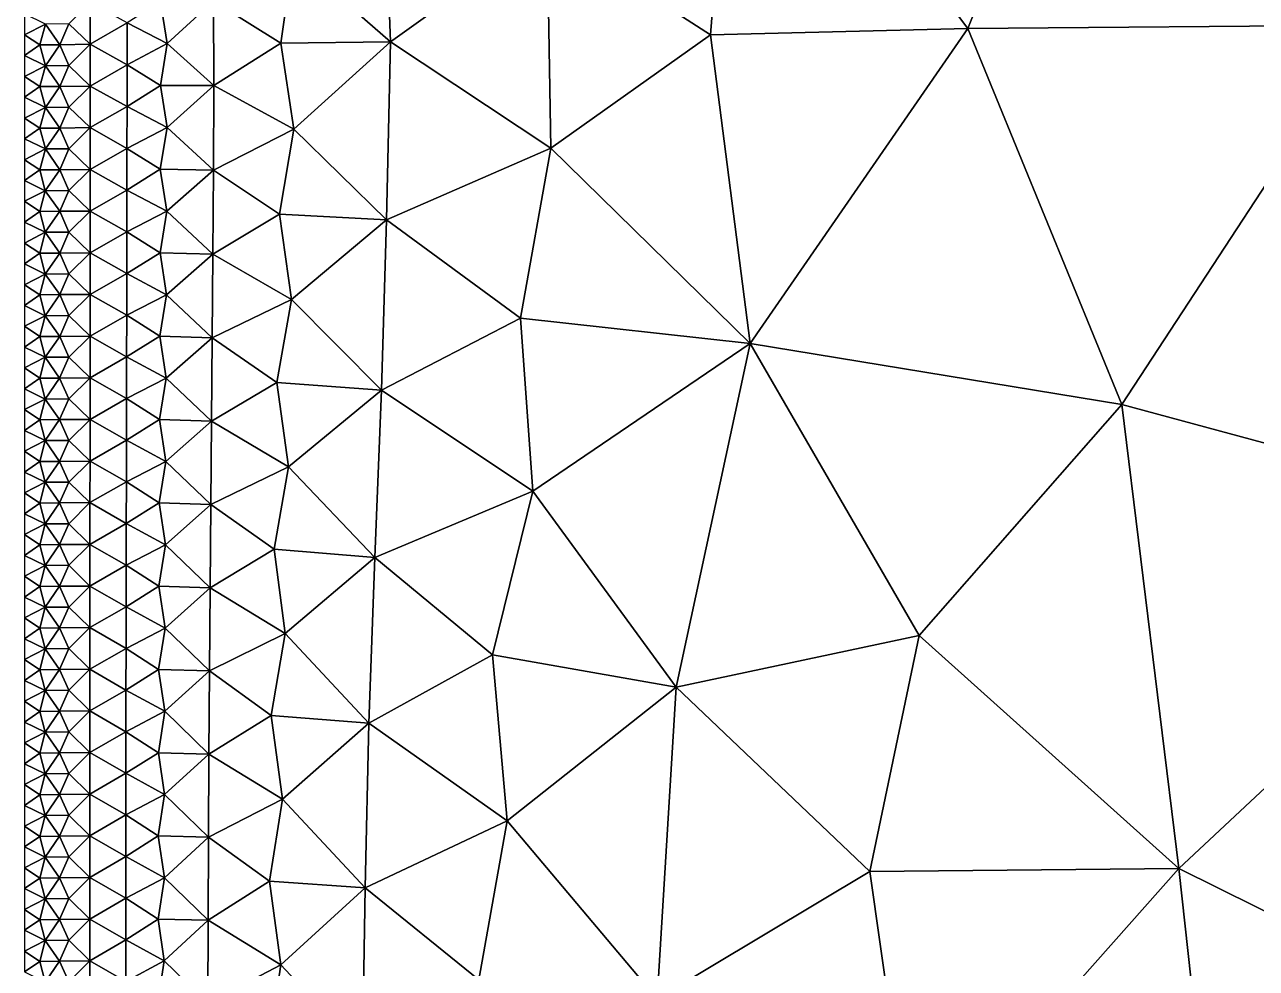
# Model space of a CAD drawing. Header units: metres. Extents: x 2 to 72, y -280 to 0.
# Drawn here: x 2 to 13.84, y -205.11 to -196.04 of the extents above; entities that cross this region are included whole.
import ezdxf

# ---------------------------------------------------------------- set-up
doc = ezdxf.new("R2010")
doc.units = ezdxf.units.M

msp = doc.modelspace()

# ---------------------------------------------------------------- linework, layer by layer
at = {"layer": 'layer', "color": 0}
for points in [[(14.9322, -196.042), (16.9079, -191.224), (12.5591, -192.328)], [(11.0643, -196.074), (12.5591, -192.328), (8.82858, -193.111)], [(14.9322, -196.042), (12.5591, -192.328), (11.0643, -196.074)], [(8.82858, -193.111), (7.02129, -195.121), (8.59318, -196.135)], [(11.0643, -196.074), (8.82858, -193.111), (8.59318, -196.135)], [(5.45142, -194.495), (4.58234, -195.384), (5.51823, -196.202)], [(5.45142, -194.495), (5.51823, -196.202), (7.02129, -195.121)], [(7.02129, -195.121), (5.51823, -196.202), (7.05792, -197.224)], [(7.02129, -195.121), (7.05792, -197.224), (8.59318, -196.135)], [(4.58234, -195.384), (3.81693, -195.81), (4.46282, -196.213)], [(4.58234, -195.384), (4.46282, -196.213), (5.51823, -196.202)], [(3.30539, -195.816), (2.98454, -196.02), (3.36963, -196.218)], [(3.30539, -195.816), (3.36963, -196.218), (3.81693, -195.81)], [(3.81693, -195.81), (3.36963, -196.218), (3.81798, -196.622)], [(3.81693, -195.81), (3.81798, -196.622), (4.46282, -196.213)], [(2, -195.933), (2, -196.133), (2.19907, -196.03)], [(2.63102, -195.824), (2.42622, -196.027), (2.63106, -196.225)], [(2.63102, -195.824), (2.63106, -196.225), (2.98454, -196.02)], [(2.19907, -196.03), (2, -196.133), (2.14678, -196.231)], [(2.19907, -196.03), (2.14678, -196.231), (2.33736, -196.229)], [(2.19907, -196.03), (2.33736, -196.229), (2.42622, -196.027)], [(2.42622, -196.027), (2.33736, -196.229), (2.63106, -196.225)], [(2.98454, -196.02), (2.63106, -196.225), (2.98456, -196.422)], [(2.98454, -196.02), (2.98456, -196.422), (3.36963, -196.218)], [(12.5449, -199.686), (14.9322, -196.042), (11.0643, -196.074)], [(16.6729, -200.801), (14.9322, -196.042), (12.5449, -199.686)], [(2, -196.133), (2, -196.333), (2.14678, -196.231)], [(8.59318, -196.135), (7.05792, -197.224), (8.97378, -199.099)], [(8.97378, -199.099), (11.0643, -196.074), (8.59318, -196.135)], [(12.5449, -199.686), (11.0643, -196.074), (8.97378, -199.099)], [(2.14678, -196.231), (2, -196.333), (2.19906, -196.431)], [(2.14678, -196.231), (2.19906, -196.431), (2.33736, -196.229)], [(2.33736, -196.229), (2.19906, -196.431), (2.42621, -196.428)], [(2.33736, -196.229), (2.42621, -196.428), (2.63106, -196.225)], [(2.63106, -196.225), (2.42621, -196.428), (2.631, -196.626)], [(2.63106, -196.225), (2.631, -196.626), (2.98456, -196.422)], [(3.36963, -196.218), (2.98456, -196.422), (3.3056, -196.621)], [(3.36963, -196.218), (3.3056, -196.621), (3.81798, -196.622)], [(4.46282, -196.213), (3.81798, -196.622), (4.58876, -197.04)], [(4.46282, -196.213), (4.58876, -197.04), (5.51823, -196.202)], [(5.51823, -196.202), (4.58876, -197.04), (5.47976, -197.913)], [(5.51823, -196.202), (5.47976, -197.913), (7.05792, -197.224)], [(2, -196.333), (2, -196.533), (2.19906, -196.431)], [(2.19906, -196.431), (2, -196.533), (2.14676, -196.631)], [(2.19906, -196.431), (2.14676, -196.631), (2.33734, -196.629)], [(2.19906, -196.431), (2.33734, -196.629), (2.42621, -196.428)], [(2.42621, -196.428), (2.33734, -196.629), (2.631, -196.626)], [(2.98456, -196.422), (2.631, -196.626), (2.98433, -196.823)], [(2.98456, -196.422), (2.98433, -196.823), (3.3056, -196.621)], [(2, -196.533), (2, -196.733), (2.14676, -196.631)], [(2.14676, -196.631), (2, -196.733), (2.19904, -196.831)], [(2.14676, -196.631), (2.19904, -196.831), (2.33734, -196.629)], [(2.33734, -196.629), (2.19904, -196.831), (2.42615, -196.828)], [(2.33734, -196.629), (2.42615, -196.828), (2.631, -196.626)], [(2.631, -196.626), (2.42615, -196.828), (2.63085, -197.026)], [(2.631, -196.626), (2.63085, -197.026), (2.98433, -196.823)], [(3.3056, -196.621), (2.98433, -196.823), (3.36891, -197.024)], [(3.3056, -196.621), (3.36891, -197.024), (3.81798, -196.622)], [(3.81798, -196.622), (3.36891, -197.024), (3.81484, -197.433)], [(3.81798, -196.622), (3.81484, -197.433), (4.58876, -197.04)], [(2, -196.733), (2, -196.934), (2.19904, -196.831)], [(2.19904, -196.831), (2, -196.934), (2.14674, -197.032)], [(2.19904, -196.831), (2.14674, -197.032), (2.33727, -197.03)], [(2.19904, -196.831), (2.33727, -197.03), (2.42615, -196.828)], [(2.42615, -196.828), (2.33727, -197.03), (2.63085, -197.026)], [(2.98433, -196.823), (2.63085, -197.026), (2.98391, -197.225)], [(2.98433, -196.823), (2.98391, -197.225), (3.36891, -197.024)], [(2, -196.934), (2, -197.134), (2.14674, -197.032)], [(2.14674, -197.032), (2, -197.134), (2.199, -197.231)], [(2.14674, -197.032), (2.199, -197.231), (2.33727, -197.03)], [(2.33727, -197.03), (2.199, -197.231), (2.42605, -197.229)], [(2.33727, -197.03), (2.42605, -197.229), (2.63085, -197.026)], [(2.63085, -197.026), (2.42605, -197.229), (2.63062, -197.427)], [(2.63085, -197.026), (2.63062, -197.427), (2.98391, -197.225)], [(3.36891, -197.024), (2.98391, -197.225), (3.30411, -197.426)], [(3.36891, -197.024), (3.30411, -197.426), (3.81484, -197.433)], [(4.58876, -197.04), (3.81484, -197.433), (4.44947, -197.858)], [(4.58876, -197.04), (4.44947, -197.858), (5.47976, -197.913)], [(2, -197.134), (2, -197.334), (2.199, -197.231)], [(2.199, -197.231), (2, -197.334), (2.14671, -197.432)], [(2.199, -197.231), (2.14671, -197.432), (2.33719, -197.43)], [(2.199, -197.231), (2.33719, -197.43), (2.42605, -197.229)], [(2.42605, -197.229), (2.33719, -197.43), (2.63062, -197.427)], [(2.98391, -197.225), (2.63062, -197.427), (2.9833, -197.626)], [(2.98391, -197.225), (2.9833, -197.626), (3.30411, -197.426)], [(7.05792, -197.224), (5.47976, -197.913), (6.76532, -198.857)], [(7.05792, -197.224), (6.76532, -198.857), (8.97378, -199.099)], [(2, -197.334), (2, -197.534), (2.14671, -197.432)], [(2.14671, -197.432), (2, -197.534), (2.19894, -197.632)], [(2.14671, -197.432), (2.19894, -197.632), (2.33719, -197.43)], [(2.33719, -197.43), (2.19894, -197.632), (2.42592, -197.629)], [(2.33719, -197.43), (2.42592, -197.629), (2.63062, -197.427)], [(2.63062, -197.427), (2.42592, -197.629), (2.63034, -197.828)], [(2.63062, -197.427), (2.63034, -197.828), (2.9833, -197.626)], [(3.30411, -197.426), (2.9833, -197.626), (3.36661, -197.829)], [(3.30411, -197.426), (3.36661, -197.829), (3.81484, -197.433)], [(3.81484, -197.433), (3.36661, -197.829), (3.8094, -198.241)], [(3.81484, -197.433), (3.8094, -198.241), (4.44947, -197.858)], [(2, -197.534), (2, -197.734), (2.19894, -197.632)], [(2.19894, -197.632), (2, -197.734), (2.14667, -197.833)], [(2.19894, -197.632), (2.14667, -197.833), (2.33709, -197.83)], [(2.19894, -197.632), (2.33709, -197.83), (2.42592, -197.629)], [(2.42592, -197.629), (2.33709, -197.83), (2.63034, -197.828)], [(2.9833, -197.626), (2.63034, -197.828), (2.98265, -198.027)], [(2.9833, -197.626), (2.98265, -198.027), (3.36661, -197.829)], [(2, -197.734), (2, -197.934), (2.14667, -197.833)], [(2.14667, -197.833), (2.19889, -198.032), (2.33709, -197.83)], [(2.33709, -197.83), (2.19889, -198.032), (2.42578, -198.03)], [(2.33709, -197.83), (2.42578, -198.03), (2.63034, -197.828)], [(2.63034, -197.828), (2.42578, -198.03), (2.63004, -198.228)], [(2.63034, -197.828), (2.63004, -198.228), (2.98265, -198.027)], [(3.36661, -197.829), (2.98265, -198.027), (3.30172, -198.229)], [(3.36661, -197.829), (3.30172, -198.229), (3.8094, -198.241)], [(2.14667, -197.833), (2, -197.934), (2.19889, -198.032)], [(2, -197.934), (2, -198.135), (2.19889, -198.032)], [(4.44947, -197.858), (3.8094, -198.241), (4.56535, -198.677)], [(4.44947, -197.858), (4.56535, -198.677), (5.47976, -197.913)], [(5.47976, -197.913), (4.56535, -198.677), (5.43087, -199.549)], [(5.47976, -197.913), (5.43087, -199.549), (6.76532, -198.857)], [(2.19889, -198.032), (2, -198.135), (2.14663, -198.233)], [(2.19889, -198.032), (2.14663, -198.233), (2.33698, -198.231)], [(2.19889, -198.032), (2.33698, -198.231), (2.42578, -198.03)], [(2.42578, -198.03), (2.33698, -198.231), (2.63004, -198.228)], [(2.98265, -198.027), (2.63004, -198.228), (2.98191, -198.428)], [(2.98265, -198.027), (2.98191, -198.428), (3.30172, -198.229)], [(2, -198.135), (2, -198.335), (2.14663, -198.233)], [(2.14663, -198.233), (2, -198.335), (2.19882, -198.433)], [(2.14663, -198.233), (2.19882, -198.433), (2.33698, -198.231)], [(2.33698, -198.231), (2.19882, -198.433), (2.42563, -198.43)], [(2.33698, -198.231), (2.42563, -198.43), (2.63004, -198.228)], [(2.63004, -198.228), (2.42563, -198.43), (2.62974, -198.629)], [(2.63004, -198.228), (2.62974, -198.629), (2.98191, -198.428)], [(3.30172, -198.229), (2.98191, -198.428), (3.36367, -198.632)], [(3.30172, -198.229), (3.36367, -198.632), (3.8094, -198.241)], [(3.8094, -198.241), (3.36367, -198.632), (3.80347, -199.045)], [(3.8094, -198.241), (3.80347, -199.045), (4.56535, -198.677)], [(2, -198.335), (2, -198.535), (2.19882, -198.433)], [(2.19882, -198.433), (2, -198.535), (2.14659, -198.633)], [(2, -198.535), (2, -198.735), (2.14659, -198.633)], [(2.19882, -198.433), (2.14659, -198.633), (2.33686, -198.631)], [(2.19882, -198.433), (2.33686, -198.631), (2.42563, -198.43)], [(2.42563, -198.43), (2.33686, -198.631), (2.62974, -198.629)], [(2.98191, -198.428), (2.62974, -198.629), (2.98121, -198.828)], [(2.98191, -198.428), (2.98121, -198.828), (3.36367, -198.632)], [(2.14659, -198.633), (2, -198.735), (2.19876, -198.833)], [(2.14659, -198.633), (2.19876, -198.833), (2.33686, -198.631)], [(2.33686, -198.631), (2.19876, -198.833), (2.42548, -198.83)], [(2.33686, -198.631), (2.42548, -198.83), (2.62974, -198.629)], [(2.62974, -198.629), (2.42548, -198.83), (2.62942, -199.029)], [(2.62974, -198.629), (2.62942, -199.029), (2.98121, -198.828)], [(3.36367, -198.632), (2.98121, -198.828), (3.2991, -199.031)], [(3.36367, -198.632), (3.2991, -199.031), (3.80347, -199.045)], [(2, -198.735), (2, -198.935), (2.19876, -198.833)], [(4.56535, -198.677), (3.80347, -199.045), (4.42559, -199.475)], [(4.56535, -198.677), (4.42559, -199.475), (5.43087, -199.549)], [(2.19876, -198.833), (2, -198.935), (2.14655, -199.034)], [(2.19876, -198.833), (2.14655, -199.034), (2.33675, -199.032)], [(2.19876, -198.833), (2.33675, -199.032), (2.42548, -198.83)], [(2.42548, -198.83), (2.33675, -199.032), (2.62942, -199.029)], [(2.98121, -198.828), (2.62942, -199.029), (2.98041, -199.229)], [(2.98121, -198.828), (2.98041, -199.229), (3.2991, -199.031)], [(6.76532, -198.857), (5.43087, -199.549), (6.88458, -200.519)], [(6.76532, -198.857), (6.88458, -200.519), (8.97378, -199.099)], [(2, -198.935), (2, -199.135), (2.14655, -199.034)], [(2.14655, -199.034), (2, -199.135), (2.19869, -199.233)], [(2, -199.135), (2, -199.335), (2.19869, -199.233)], [(2.14655, -199.034), (2.19869, -199.233), (2.33675, -199.032)], [(2.33675, -199.032), (2.19869, -199.233), (2.42532, -199.231)], [(2.33675, -199.032), (2.42532, -199.231), (2.62942, -199.029)], [(2.62942, -199.029), (2.42532, -199.231), (2.62909, -199.429)], [(2.62942, -199.029), (2.62909, -199.429), (2.98041, -199.229)], [(3.2991, -199.031), (2.98041, -199.229), (3.36042, -199.433)], [(3.2991, -199.031), (3.36042, -199.433), (3.80347, -199.045)], [(3.80347, -199.045), (3.36042, -199.433), (3.79655, -199.847)], [(3.80347, -199.045), (3.79655, -199.847), (4.42559, -199.475)], [(8.97378, -199.099), (6.88458, -200.519), (8.26384, -202.402)], [(10.5978, -201.906), (8.97378, -199.099), (8.26384, -202.402)], [(10.5978, -201.906), (12.5449, -199.686), (8.97378, -199.099)], [(2.19869, -199.233), (2, -199.335), (2.14651, -199.434)], [(2.19869, -199.233), (2.14651, -199.434), (2.33662, -199.432)], [(2.19869, -199.233), (2.33662, -199.432), (2.42532, -199.231)], [(2.42532, -199.231), (2.33662, -199.432), (2.62909, -199.429)], [(2.98041, -199.229), (2.62909, -199.429), (2.97964, -199.629)], [(2.98041, -199.229), (2.97964, -199.629), (3.36042, -199.433)], [(2, -199.335), (2, -199.536), (2.14651, -199.434)], [(2.14651, -199.434), (2, -199.536), (2.19863, -199.634)], [(2.14651, -199.434), (2.19863, -199.634), (2.33662, -199.432)], [(2.33662, -199.432), (2.19863, -199.634), (2.42516, -199.631)], [(2.33662, -199.432), (2.42516, -199.631), (2.62909, -199.429)], [(2.62909, -199.429), (2.42516, -199.631), (2.62875, -199.83)], [(2.62909, -199.429), (2.62875, -199.83), (2.97964, -199.629)], [(3.36042, -199.433), (2.97964, -199.629), (3.2962, -199.832)], [(3.36042, -199.433), (3.2962, -199.832), (3.79655, -199.847)], [(4.42559, -199.475), (3.79655, -199.847), (4.53493, -200.287)], [(4.42559, -199.475), (4.53493, -200.287), (5.43087, -199.549)], [(2, -199.536), (2, -199.736), (2.19863, -199.634)], [(5.43087, -199.549), (4.53493, -200.287), (5.36679, -201.157)], [(5.43087, -199.549), (5.36679, -201.157), (6.88458, -200.519)], [(2.19863, -199.634), (2, -199.736), (2.14646, -199.834)], [(2.19863, -199.634), (2.14646, -199.834), (2.3365, -199.832)], [(2.19863, -199.634), (2.3365, -199.832), (2.42516, -199.631)], [(2.42516, -199.631), (2.3365, -199.832), (2.62875, -199.83)], [(2.97964, -199.629), (2.62875, -199.83), (2.9788, -200.03)], [(2.97964, -199.629), (2.9788, -200.03), (3.2962, -199.832)], [(13.0924, -204.146), (12.5449, -199.686), (10.5978, -201.906)], [(13.0924, -204.146), (16.6729, -200.801), (12.5449, -199.686)], [(2, -199.736), (2, -199.936), (2.14646, -199.834)], [(2.14646, -199.834), (2, -199.936), (2.19856, -200.034)], [(2.14646, -199.834), (2.19856, -200.034), (2.3365, -199.832)], [(2.3365, -199.832), (2.19856, -200.034), (2.425, -200.031)], [(2.3365, -199.832), (2.425, -200.031), (2.62875, -199.83)], [(2.62875, -199.83), (2.425, -200.031), (2.62841, -200.23)], [(2.62875, -199.83), (2.62841, -200.23), (2.9788, -200.03)], [(3.2962, -199.832), (2.9788, -200.03), (3.35698, -200.234)], [(3.2962, -199.832), (3.35698, -200.234), (3.79655, -199.847)], [(2, -199.936), (2, -200.136), (2.19856, -200.034)], [(3.79655, -199.847), (3.35698, -200.234), (3.78973, -200.648)], [(3.79655, -199.847), (3.78973, -200.648), (4.53493, -200.287)], [(2.19856, -200.034), (2, -200.136), (2.14642, -200.235)], [(2.19856, -200.034), (2.14642, -200.235), (2.33638, -200.233)], [(2.19856, -200.034), (2.33638, -200.233), (2.425, -200.031)], [(2.425, -200.031), (2.33638, -200.233), (2.62841, -200.23)], [(2.9788, -200.03), (2.62841, -200.23), (2.97802, -200.43)], [(2.9788, -200.03), (2.97802, -200.43), (3.35698, -200.234)], [(2, -200.136), (2, -200.336), (2.14642, -200.235)], [(2.14642, -200.235), (2, -200.336), (2.19849, -200.434)], [(2.14642, -200.235), (2.19849, -200.434), (2.33638, -200.233)], [(2.33638, -200.233), (2.19849, -200.434), (2.42483, -200.432)], [(2.33638, -200.233), (2.42483, -200.432), (2.62841, -200.23)], [(2.62841, -200.23), (2.42483, -200.432), (2.62807, -200.63)], [(2.62841, -200.23), (2.62807, -200.63), (2.97802, -200.43)], [(3.35698, -200.234), (2.97802, -200.43), (3.29329, -200.632)], [(3.35698, -200.234), (3.29329, -200.632), (3.78973, -200.648)], [(4.53493, -200.287), (3.78973, -200.648), (4.397, -201.078)], [(4.53493, -200.287), (4.397, -201.078), (5.36679, -201.157)], [(2, -200.336), (2, -200.536), (2.19849, -200.434)], [(2.19849, -200.434), (2, -200.536), (2.14637, -200.635)], [(2.19849, -200.434), (2.14637, -200.635), (2.33625, -200.633)], [(2.19849, -200.434), (2.33625, -200.633), (2.42483, -200.432)], [(2.42483, -200.432), (2.33625, -200.633), (2.62807, -200.63)], [(2.97802, -200.43), (2.62807, -200.63), (2.97717, -200.83)], [(2.97802, -200.43), (2.97717, -200.83), (3.29329, -200.632)], [(2, -200.536), (2, -200.737), (2.14637, -200.635)], [(6.88458, -200.519), (5.36679, -201.157), (6.49733, -202.092)], [(6.88458, -200.519), (6.49733, -202.092), (8.26384, -202.402)], [(2.14637, -200.635), (2, -200.737), (2.19842, -200.834)], [(2.14637, -200.635), (2.19842, -200.834), (2.33625, -200.633)], [(2.33625, -200.633), (2.19842, -200.834), (2.42467, -200.832)], [(2.33625, -200.633), (2.42467, -200.832), (2.62807, -200.63)], [(2.62807, -200.63), (2.42467, -200.832), (2.62773, -201.031)], [(2.62807, -200.63), (2.62773, -201.031), (2.97717, -200.83)], [(3.29329, -200.632), (2.97717, -200.83), (3.3535, -201.035)], [(3.29329, -200.632), (3.3535, -201.035), (3.78973, -200.648)], [(3.78973, -200.648), (3.3535, -201.035), (3.78258, -201.448)], [(3.78973, -200.648), (3.78258, -201.448), (4.397, -201.078)], [(2, -200.737), (2, -200.937), (2.19842, -200.834)], [(2.19842, -200.834), (2, -200.937), (2.14633, -201.035)], [(2.19842, -200.834), (2.14633, -201.035), (2.33613, -201.033)], [(2.19842, -200.834), (2.33613, -201.033), (2.42467, -200.832)], [(2.42467, -200.832), (2.33613, -201.033), (2.62773, -201.031)], [(2.97717, -200.83), (2.62773, -201.031), (2.97641, -201.23)], [(2.97717, -200.83), (2.97641, -201.23), (3.3535, -201.035)], [(17.6194, -206.388), (16.6729, -200.801), (13.0924, -204.146)], [(2, -200.937), (2, -201.137), (2.14633, -201.035)], [(2.14633, -201.035), (2, -201.137), (2.19836, -201.235)], [(2, -201.137), (2, -201.337), (2.19836, -201.235)], [(2.14633, -201.035), (2.19836, -201.235), (2.33613, -201.033)], [(2.33613, -201.033), (2.19836, -201.235), (2.42451, -201.232)], [(2.33613, -201.033), (2.42451, -201.232), (2.62773, -201.031)], [(2.62773, -201.031), (2.42451, -201.232), (2.62741, -201.431)], [(2.62773, -201.031), (2.62741, -201.431), (2.97641, -201.23)], [(3.3535, -201.035), (2.97641, -201.23), (3.29036, -201.433)], [(3.3535, -201.035), (3.29036, -201.433), (3.78258, -201.448)], [(4.397, -201.078), (3.78258, -201.448), (4.50268, -201.887)], [(4.397, -201.078), (4.50268, -201.887), (5.36679, -201.157)], [(2.19836, -201.235), (2, -201.337), (2.14629, -201.436)], [(2.19836, -201.235), (2.14629, -201.436), (2.33601, -201.433)], [(2.19836, -201.235), (2.33601, -201.433), (2.42451, -201.232)], [(2.42451, -201.232), (2.33601, -201.433), (2.62741, -201.431)], [(2.97641, -201.23), (2.62741, -201.431), (2.97561, -201.63)], [(2.97641, -201.23), (2.97561, -201.63), (3.29036, -201.433)], [(5.36679, -201.157), (4.50268, -201.887), (5.30806, -202.75)], [(5.36679, -201.157), (5.30806, -202.75), (6.49733, -202.092)], [(2, -201.337), (2, -201.537), (2.14629, -201.436)], [(2.14629, -201.436), (2, -201.537), (2.19829, -201.635)], [(2.14629, -201.436), (2.19829, -201.635), (2.33601, -201.433)], [(2.33601, -201.433), (2.19829, -201.635), (2.42436, -201.633)], [(2.33601, -201.433), (2.42436, -201.633), (2.62741, -201.431)], [(2.62741, -201.431), (2.42436, -201.633), (2.6271, -201.831)], [(2.62741, -201.431), (2.6271, -201.831), (2.97561, -201.63)], [(3.29036, -201.433), (2.97561, -201.63), (3.35022, -201.835)], [(3.29036, -201.433), (3.35022, -201.835), (3.78258, -201.448)], [(3.78258, -201.448), (3.35022, -201.835), (3.77651, -202.247)], [(3.78258, -201.448), (3.77651, -202.247), (4.50268, -201.887)], [(2, -201.537), (2, -201.737), (2.19829, -201.635)], [(2.19829, -201.635), (2, -201.737), (2.14625, -201.836)], [(2, -201.737), (2, -201.938), (2.14625, -201.836)], [(2.19829, -201.635), (2.14625, -201.836), (2.3359, -201.834)], [(2.19829, -201.635), (2.3359, -201.834), (2.42436, -201.633)], [(2.42436, -201.633), (2.3359, -201.834), (2.6271, -201.831)], [(2.97561, -201.63), (2.6271, -201.831), (2.97494, -202.031)], [(2.97561, -201.63), (2.97494, -202.031), (3.35022, -201.835)], [(2.14625, -201.836), (2, -201.938), (2.19824, -202.035)], [(2.14625, -201.836), (2.19824, -202.035), (2.3359, -201.834)], [(2.3359, -201.834), (2.19824, -202.035), (2.42422, -202.033)], [(2.3359, -201.834), (2.42422, -202.033), (2.6271, -201.831)], [(2.6271, -201.831), (2.42422, -202.033), (2.62683, -202.231)], [(2.6271, -201.831), (2.62683, -202.231), (2.97494, -202.031)], [(3.35022, -201.835), (2.97494, -202.031), (3.28781, -202.233)], [(3.35022, -201.835), (3.28781, -202.233), (3.77651, -202.247)], [(2, -201.938), (2, -202.138), (2.19824, -202.035)], [(4.50268, -201.887), (3.77651, -202.247), (4.3712, -202.675)], [(4.50268, -201.887), (4.3712, -202.675), (5.30806, -202.75)], [(10.1233, -204.176), (10.5978, -201.906), (8.26384, -202.402)], [(13.0924, -204.146), (10.5978, -201.906), (10.1233, -204.176)], [(2.19824, -202.035), (2, -202.138), (2.14622, -202.236)], [(2.19824, -202.035), (2.14622, -202.236), (2.3358, -202.234)], [(2.19824, -202.035), (2.3358, -202.234), (2.42422, -202.033)], [(2.42422, -202.033), (2.3358, -202.234), (2.62683, -202.231)], [(2.97494, -202.031), (2.62683, -202.231), (2.97426, -202.431)], [(2.97494, -202.031), (2.97426, -202.431), (3.28781, -202.233)], [(6.49733, -202.092), (5.30806, -202.75), (6.63758, -203.689)], [(6.49733, -202.092), (6.63758, -203.689), (8.26384, -202.402)], [(2, -202.138), (2, -202.338), (2.14622, -202.236)], [(2.14622, -202.236), (2, -202.338), (2.19818, -202.436)], [(2.14622, -202.236), (2.19818, -202.436), (2.3358, -202.234)], [(2.3358, -202.234), (2.19818, -202.436), (2.42409, -202.433)], [(2.3358, -202.234), (2.42409, -202.433), (2.62683, -202.231)], [(2.62683, -202.231), (2.42409, -202.433), (2.62657, -202.632)], [(2.62683, -202.231), (2.62657, -202.632), (2.97426, -202.431)], [(3.28781, -202.233), (2.97426, -202.431), (3.34739, -202.635)], [(3.28781, -202.233), (3.34739, -202.635), (3.77651, -202.247)], [(3.77651, -202.247), (3.34739, -202.635), (3.77105, -203.046)], [(3.77651, -202.247), (3.77105, -203.046), (4.3712, -202.675)], [(2, -202.338), (2, -202.538), (2.19818, -202.436)], [(2.19818, -202.436), (2, -202.538), (2.14618, -202.636)], [(2.19818, -202.436), (2.14618, -202.636), (2.33571, -202.634)], [(2.19818, -202.436), (2.33571, -202.634), (2.42409, -202.433)], [(2.42409, -202.433), (2.33571, -202.634), (2.62657, -202.632)], [(2.97426, -202.431), (2.62657, -202.632), (2.9737, -202.831)], [(2.97426, -202.431), (2.9737, -202.831), (3.34739, -202.635)], [(8.26384, -202.402), (6.63758, -203.689), (8.07939, -205.397)], [(8.26384, -202.402), (8.07939, -205.397), (10.1233, -204.176)], [(2, -202.538), (2, -202.738), (2.14618, -202.636)], [(2.14618, -202.636), (2, -202.738), (2.19814, -202.836)], [(2.14618, -202.636), (2.19814, -202.836), (2.33571, -202.634)], [(2.33571, -202.634), (2.19814, -202.836), (2.42397, -202.833)], [(2.33571, -202.634), (2.42397, -202.833), (2.62657, -202.632)], [(2.62657, -202.632), (2.42397, -202.833), (2.62635, -203.032)], [(2.62657, -202.632), (2.62635, -203.032), (2.9737, -202.831)], [(3.34739, -202.635), (2.9737, -202.831), (3.28562, -203.033)], [(3.34739, -202.635), (3.28562, -203.033), (3.77105, -203.046)], [(4.3712, -202.675), (3.77105, -203.046), (4.4778, -203.481)], [(4.3712, -202.675), (4.4778, -203.481), (5.30806, -202.75)], [(2, -202.738), (2, -202.938), (2.19814, -202.836)], [(5.30806, -202.75), (4.4778, -203.481), (5.27162, -204.332)], [(5.30806, -202.75), (5.27162, -204.332), (6.63758, -203.689)], [(2.19814, -202.836), (2, -202.938), (2.14616, -203.037)], [(2.19814, -202.836), (2.14616, -203.037), (2.33563, -203.035)], [(2.19814, -202.836), (2.33563, -203.035), (2.42397, -202.833)], [(2.42397, -202.833), (2.33563, -203.035), (2.62635, -203.032)], [(2.9737, -202.831), (2.62635, -203.032), (2.97316, -203.231)], [(2.9737, -202.831), (2.97316, -203.231), (3.28562, -203.033)], [(2, -202.938), (2, -203.139), (2.14616, -203.037)], [(2.14616, -203.037), (2, -203.139), (2.1981, -203.236)], [(2.14616, -203.037), (2.1981, -203.236), (2.33563, -203.035)], [(2.33563, -203.035), (2.1981, -203.236), (2.42387, -203.234)], [(2.33563, -203.035), (2.42387, -203.234), (2.62635, -203.032)], [(2.62635, -203.032), (2.42387, -203.234), (2.62615, -203.432)], [(2.62635, -203.032), (2.62615, -203.432), (2.97316, -203.231)], [(3.28562, -203.033), (2.97316, -203.231), (3.3451, -203.434)], [(3.28562, -203.033), (3.3451, -203.434), (3.77105, -203.046)], [(2, -203.139), (2, -203.339), (2.1981, -203.236)], [(3.77105, -203.046), (3.3451, -203.434), (3.76707, -203.845)], [(3.77105, -203.046), (3.76707, -203.845), (4.4778, -203.481)], [(2.1981, -203.236), (2, -203.339), (2.14613, -203.437)], [(2.1981, -203.236), (2.14613, -203.437), (2.33556, -203.435)], [(2.1981, -203.236), (2.33556, -203.435), (2.42387, -203.234)], [(2.42387, -203.234), (2.33556, -203.435), (2.62615, -203.432)], [(2.97316, -203.231), (2.62615, -203.432), (2.97273, -203.631)], [(2.97316, -203.231), (2.97273, -203.631), (3.3451, -203.434)], [(2, -203.339), (2, -203.539), (2.14613, -203.437)], [(2.14613, -203.437), (2, -203.539), (2.19806, -203.637)], [(2.14613, -203.437), (2.19806, -203.637), (2.33556, -203.435)], [(2.33556, -203.435), (2.19806, -203.637), (2.42379, -203.634)], [(2.33556, -203.435), (2.42379, -203.634), (2.62615, -203.432)], [(2.62615, -203.432), (2.42379, -203.634), (2.62598, -203.832)], [(2.62615, -203.432), (2.62598, -203.832), (2.97273, -203.631)], [(3.3451, -203.434), (2.97273, -203.631), (3.28398, -203.832)], [(3.3451, -203.434), (3.28398, -203.832), (3.76707, -203.845)], [(4.4778, -203.481), (3.76707, -203.845), (4.35432, -204.268)], [(4.4778, -203.481), (4.35432, -204.268), (5.27162, -204.332)], [(2, -203.539), (2, -203.739), (2.19806, -203.637)], [(2.19806, -203.637), (2.3355, -203.835), (2.42379, -203.634)], [(2.42379, -203.634), (2.3355, -203.835), (2.62598, -203.832)], [(2.97273, -203.631), (2.62598, -203.832), (2.97232, -204.031)], [(2.97273, -203.631), (2.97232, -204.031), (3.28398, -203.832)], [(2.19806, -203.637), (2, -203.739), (2.14611, -203.837)], [(2, -203.739), (2, -203.939), (2.14611, -203.837)], [(2.19806, -203.637), (2.14611, -203.837), (2.3355, -203.835)], [(6.63758, -203.689), (5.27162, -204.332), (6.36683, -205.217)], [(6.63758, -203.689), (6.36683, -205.217), (8.07939, -205.397)], [(2.14611, -203.837), (2, -203.939), (2.19803, -204.037)], [(2.14611, -203.837), (2.19803, -204.037), (2.3355, -203.835)], [(2.3355, -203.835), (2.19803, -204.037), (2.42371, -204.034)], [(2.3355, -203.835), (2.42371, -204.034), (2.62598, -203.832)], [(2.62598, -203.832), (2.42371, -204.034), (2.62583, -204.233)], [(2.62598, -203.832), (2.62583, -204.233), (2.97232, -204.031)], [(3.28398, -203.832), (2.97232, -204.031), (3.34333, -204.234)], [(3.28398, -203.832), (3.34333, -204.234), (3.76707, -203.845)], [(3.76707, -203.845), (3.34333, -204.234), (3.76365, -204.643)], [(3.76707, -203.845), (3.76365, -204.643), (4.35432, -204.268)], [(2, -203.939), (2, -204.139), (2.19803, -204.037)], [(2.19803, -204.037), (2, -204.139), (2.14609, -204.238)], [(2.19803, -204.037), (2.14609, -204.238), (2.33544, -204.236)], [(2.19803, -204.037), (2.33544, -204.236), (2.42371, -204.034)], [(2.42371, -204.034), (2.33544, -204.236), (2.62583, -204.233)], [(2.97232, -204.031), (2.62583, -204.233), (2.97198, -204.431)], [(2.97232, -204.031), (2.97198, -204.431), (3.34333, -204.234)], [(2, -204.139), (2, -204.339), (2.14609, -204.238)], [(10.5308, -207.034), (10.1233, -204.176), (8.07939, -205.397)], [(10.5308, -207.034), (13.0924, -204.146), (10.1233, -204.176)], [(13.6236, -208.962), (13.0924, -204.146), (10.5308, -207.034)], [(13.6236, -208.962), (17.6194, -206.388), (13.0924, -204.146)], [(2.14609, -204.238), (2, -204.339), (2.198, -204.437)], [(2, -204.339), (2, -204.54), (2.198, -204.437)], [(2.14609, -204.238), (2.198, -204.437), (2.33544, -204.236)], [(2.33544, -204.236), (2.198, -204.437), (2.42364, -204.435)], [(2.33544, -204.236), (2.42364, -204.435), (2.62583, -204.233)], [(2.62583, -204.233), (2.42364, -204.435), (2.6257, -204.633)], [(2.62583, -204.233), (2.6257, -204.633), (2.97198, -204.431)], [(3.34333, -204.234), (2.97198, -204.431), (3.28266, -204.632)], [(3.34333, -204.234), (3.28266, -204.632), (3.76365, -204.643)], [(4.35432, -204.268), (3.76365, -204.643), (4.46193, -205.071)], [(4.35432, -204.268), (4.46193, -205.071), (5.27162, -204.332)], [(5.27162, -204.332), (4.46193, -205.071), (5.2468, -205.911)], [(5.27162, -204.332), (5.2468, -205.911), (6.36683, -205.217)], [(2.198, -204.437), (2, -204.54), (2.14608, -204.638)], [(2.198, -204.437), (2.14608, -204.638), (2.3354, -204.636)], [(2.198, -204.437), (2.3354, -204.636), (2.42364, -204.435)], [(2.42364, -204.435), (2.3354, -204.636), (2.6257, -204.633)], [(2.97198, -204.431), (2.6257, -204.633), (2.97165, -204.831)], [(2.97198, -204.431), (2.97165, -204.831), (3.28266, -204.632)], [(2, -204.54), (2, -204.74), (2.14608, -204.638)], [(2.14608, -204.638), (2, -204.74), (2.19798, -204.838)], [(2.14608, -204.638), (2.19798, -204.838), (2.3354, -204.636)], [(2.3354, -204.636), (2.19798, -204.838), (2.42358, -204.835)], [(2.3354, -204.636), (2.42358, -204.835), (2.6257, -204.633)], [(2.6257, -204.633), (2.42358, -204.835), (2.62558, -205.033)], [(2.6257, -204.633), (2.62558, -205.033), (2.97165, -204.831)], [(3.28266, -204.632), (2.97165, -204.831), (3.34191, -205.033)], [(3.28266, -204.632), (3.34191, -205.033), (3.76365, -204.643)], [(3.76365, -204.643), (3.34191, -205.033), (3.76108, -205.441)], [(3.76365, -204.643), (3.76108, -205.441), (4.46193, -205.071)], [(2, -204.74), (2, -204.94), (2.19798, -204.838)], [(2.19798, -204.838), (2, -204.94), (2.14606, -205.038)], [(2.19798, -204.838), (2.14606, -205.038), (2.33535, -205.036)], [(2.19798, -204.838), (2.33535, -205.036), (2.42358, -204.835)], [(2.42358, -204.835), (2.33535, -205.036), (2.62558, -205.033)], [(2.97165, -204.831), (2.62558, -205.033), (2.97139, -205.231)], [(2.97165, -204.831), (2.97139, -205.231), (3.34191, -205.033)], [(2, -204.94), (2, -205.14), (2.14606, -205.038)], [(2.14606, -205.038), (2, -205.14), (2.19796, -205.238)], [(2.14606, -205.038), (2.19796, -205.238), (2.33535, -205.036)], [(2.33535, -205.036), (2.19796, -205.238), (2.42353, -205.235)], [(2.33535, -205.036), (2.42353, -205.235), (2.62558, -205.033)], [(2.62558, -205.033), (2.42353, -205.235), (2.62547, -205.433)], [(2.62558, -205.033), (2.62547, -205.433), (2.97139, -205.231)], [(3.34191, -205.033), (2.97139, -205.231), (3.28163, -205.432)], [(3.34191, -205.033), (3.28163, -205.432), (3.76108, -205.441)], [(4.46193, -205.071), (3.76108, -205.441), (4.34322, -205.859)], [(4.46193, -205.071), (4.34322, -205.859), (5.2468, -205.911)]]:
    msp.add_3dface(points, dxfattribs=at)

doc.saveas('drawing.dxf')
